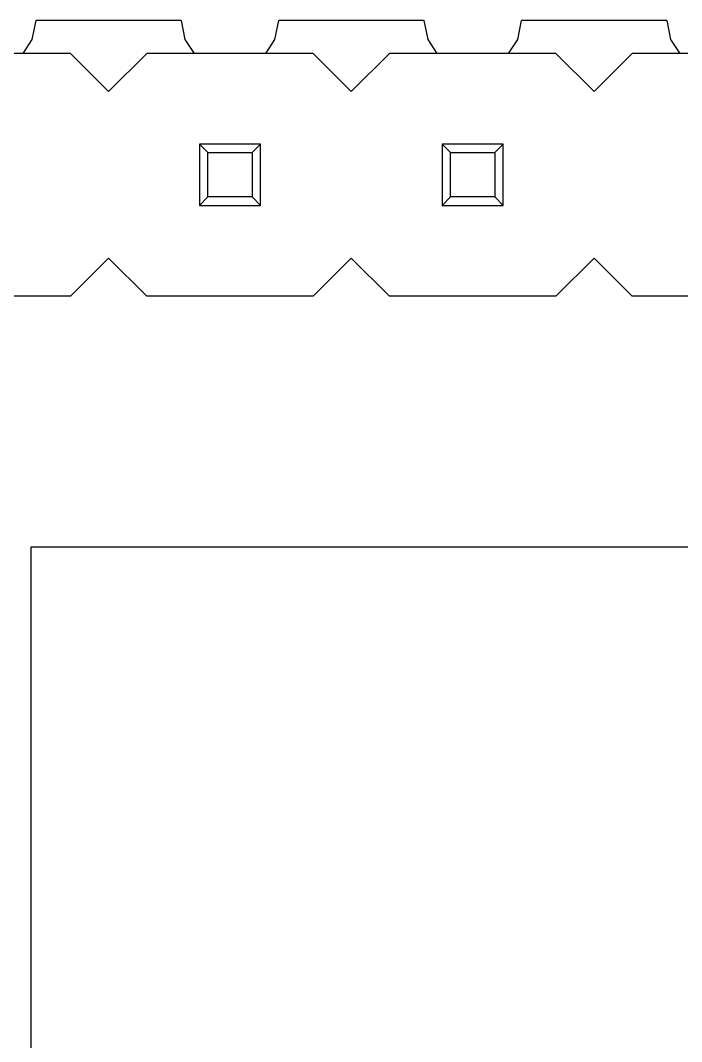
# Model space of a CAD drawing. Header units: millimetres. Extents: x 563 to 681, y 173 to 284.
# Drawn here: x 635.59 to 642.51, y 183.73 to 194.41 of the extents above; entities that cross this region are included whole.
import ezdxf

# ---------------------------------------------------------------- set-up
doc = ezdxf.new("R2010")
doc.units = ezdxf.units.MM
doc.header["$LTSCALE"] = 30.734
doc.layers.get('0').update_dxf_attribs({"linetype": 'CONTINUOUS'})

msp = doc.modelspace()

# ---------------------------------------------------------------- linework, layer by layer
at = {"linetype": 'Continuous'}
for p, q in [((635.716, 194.21), (635.756, 194.408)), ((637.276, 194.409), (635.755, 194.408)), ((637.275, 194.409), (637.314, 194.21)), ((638.256, 194.21), (638.296, 194.409)), ((639.816, 194.409), (638.295, 194.409)), ((639.815, 194.409), (639.854, 194.21)), ((640.796, 194.21), (640.836, 194.409)), ((642.355, 194.409), (640.836, 194.409)), ((642.355, 194.409), (642.394, 194.21)), ((635.62, 194.065), (635.716, 194.21)), ((637.314, 194.21), (637.411, 194.065)), ((638.16, 194.065), (638.256, 194.21)), ((639.854, 194.21), (639.951, 194.065)), ((640.7, 194.065), (640.796, 194.21)), ((642.394, 194.21), (642.491, 194.065)), ((636.115, 194.065), (634.375, 194.065)), ((636.115, 194.065), (636.515, 193.665)), ((636.515, 193.665), (636.915, 194.065)), ((638.655, 194.065), (636.915, 194.065)), ((638.655, 194.065), (639.055, 193.665)), ((639.055, 193.665), (639.455, 194.065)), ((641.195, 194.065), (639.455, 194.065)), ((641.195, 194.065), (641.595, 193.665)), ((641.595, 193.665), (641.995, 194.065)), ((643.735, 194.065), (641.995, 194.065)), ((637.465, 193.115), (637.465, 192.475)), ((637.554, 193.027), (637.465, 193.115)), ((638.105, 193.115), (637.465, 193.115)), ((638.105, 193.115), (638.017, 193.027)), ((638.105, 192.475), (638.105, 193.115)), ((640.005, 193.115), (640.005, 192.475)), ((640.094, 193.027), (640.005, 193.115)), ((640.645, 193.115), (640.005, 193.115)), ((640.645, 193.115), (640.557, 193.027)), ((640.645, 192.475), (640.645, 193.115)), ((637.554, 192.564), (637.554, 193.027)), ((637.554, 193.027), (638.017, 193.027)), ((638.017, 193.027), (638.017, 192.564)), ((640.094, 192.564), (640.094, 193.027)), ((640.094, 193.027), (640.557, 193.027)), ((640.557, 193.027), (640.557, 192.564)), ((637.554, 192.564), (637.465, 192.475)), ((638.017, 192.564), (637.554, 192.564)), ((638.105, 192.475), (638.017, 192.564)), ((640.094, 192.564), (640.005, 192.475)), ((640.557, 192.564), (640.094, 192.564)), ((640.645, 192.475), (640.557, 192.564)), ((637.465, 192.475), (638.105, 192.475)), ((640.005, 192.475), (640.645, 192.475)), ((636.515, 191.925), (636.115, 191.525)), ((636.915, 191.525), (636.515, 191.925)), ((639.055, 191.925), (638.655, 191.525)), ((639.455, 191.525), (639.055, 191.925)), ((641.595, 191.925), (641.195, 191.525)), ((641.995, 191.525), (641.595, 191.925)), ((636.115, 191.525), (634.375, 191.525)), ((638.655, 191.525), (636.915, 191.525)), ((641.195, 191.525), (639.455, 191.525)), ((643.735, 191.525), (641.995, 191.525)), ((635.705, 178.905), (635.705, 188.905)), ((635.705, 188.905), (645.705, 188.905))]:
    msp.add_line(p, q, dxfattribs=at)

doc.saveas('drawing.dxf')
